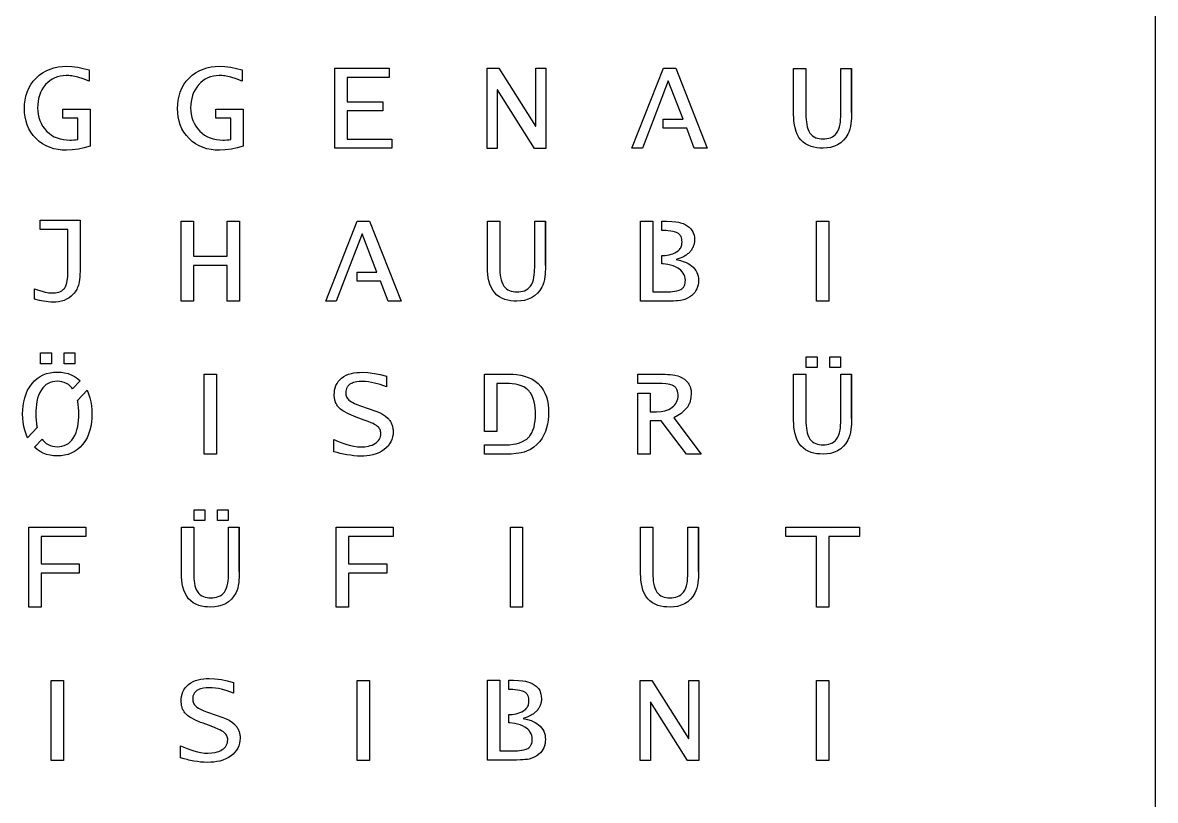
# Model space of a CAD drawing. Extents: x -337 to 6273, y 368 to 2065.
# Drawn here: x 866.6 to 1098.7, y 1581.8 to 1741.2 of the extents above; entities that cross this region are included whole.
import ezdxf

# ---------------------------------------------------------------- set-up
doc = ezdxf.new("R2010")
doc.units = 0
doc.header["$LTSCALE"] = 100
doc.layers.add('EBENE_1', color=1, linetype='CONTINUOUS')

msp = doc.modelspace()

# ---------------------------------------------------------------- linework, layer by layer
at = {"layer": 'EBENE_1', "color": 7}
for points in [[(1098.685608, 1419.973046), (1098.685608, 1869.973046)], [(1036.434889, 1722.75879), (1036.434889, 1731.842386), (1036.434889, 1722.75879), (1036.433221, 1722.467935), (1036.428393, 1722.192539), (1036.419542, 1721.901206), (1036.407371, 1721.62708), (1036.365488, 1721.022743), (1036.309388, 1720.501164), (1036.213461, 1719.890468), (1036.102622, 1719.390911), (1035.911016, 1718.784364), (1035.706284, 1718.336031), (1035.277537, 1717.653468), (1034.806834, 1717.088227), (1034.228702, 1716.572341), (1033.584519, 1716.157961), (1032.907857, 1715.856433), (1032.138441, 1715.637149), (1031.421388, 1715.525763), (1030.606051, 1715.485524), (1029.944448, 1715.506158), (1029.354417, 1715.56367), (1028.703679, 1715.679039), (1028.13271, 1715.835527), (1027.525892, 1716.074645), (1026.998795, 1716.362002), (1026.491003, 1716.736236), (1026.049075, 1717.17282), (1025.653994, 1717.69756), (1025.306032, 1718.327264), (1025.063957, 1718.925979), (1024.859346, 1719.628374), (1024.731258, 1720.261878), (1024.636378, 1720.985967), (1024.589491, 1721.635922), (1024.572691, 1722.362531), (1024.572691, 1731.842386), (1027.090852, 1731.842386), (1027.090852, 1722.324184), (1027.099481, 1721.80556), (1027.123503, 1721.343276), (1027.172919, 1720.821862), (1027.239259, 1720.370366), (1027.35028, 1719.851184), (1027.479622, 1719.421015), (1027.687257, 1718.928957), (1027.915326, 1718.546943), (1028.158934, 1718.250085), (1028.435885, 1717.999642), (1028.742167, 1717.795892), (1029.093748, 1717.628109), (1029.434284, 1717.515813), (1029.824591, 1717.433185), (1030.179439, 1717.392134), (1030.580486, 1717.37734), (1030.998198, 1717.391741), (1031.36755, 1717.431674), (1031.776117, 1717.512594), (1032.131193, 1717.622266), (1032.503802, 1717.789333), (1032.825221, 1717.991059), (1033.122257, 1718.246119), (1033.379862, 1718.546943), (1033.617568, 1718.931944), (1033.834122, 1719.431952), (1033.96812, 1719.868507), (1034.083271, 1720.397935), (1034.151693, 1720.857093), (1034.202703, 1721.388848), (1034.227408, 1721.859336), (1034.236292, 1722.388096), (1034.236292, 1731.842386), (1036.434889, 1731.842386)], [(973.707617, 1691.395154), (973.707617, 1700.47875), (973.707617, 1691.395154), (973.705948, 1691.104298), (973.701121, 1690.828903), (973.692269, 1690.537569), (973.680098, 1690.263444), (973.638215, 1689.659107), (973.582115, 1689.137528), (973.486188, 1688.526831), (973.375349, 1688.027275), (973.183744, 1687.420727), (972.979012, 1686.972394), (972.550265, 1686.289831), (972.079562, 1685.724591), (971.501429, 1685.208704), (970.857246, 1684.794325), (970.180584, 1684.492797), (969.411168, 1684.273513), (968.694115, 1684.162127), (967.878778, 1684.121888), (967.217176, 1684.142521), (966.627144, 1684.200033), (965.976406, 1684.315403), (965.405437, 1684.471891), (964.798619, 1684.711009), (964.271522, 1684.998365), (963.76373, 1685.3726), (963.321802, 1685.809183), (962.926721, 1686.333924), (962.578759, 1686.963628), (962.336684, 1687.562343), (962.132073, 1688.264738), (962.003985, 1688.898242), (961.909105, 1689.622331), (961.862218, 1690.272286), (961.845419, 1690.998895), (961.845419, 1700.47875), (964.363579, 1700.47875), (964.363579, 1690.960547), (964.372208, 1690.441923), (964.39623, 1689.979639), (964.445646, 1689.458226), (964.511986, 1689.00673), (964.623008, 1688.487547), (964.752349, 1688.057378), (964.959984, 1687.56532), (965.188053, 1687.183306), (965.431661, 1686.886449), (965.708612, 1686.636006), (966.014894, 1686.432255), (966.366475, 1686.264473), (966.707012, 1686.152177), (967.097318, 1686.069548), (967.452166, 1686.028498), (967.853213, 1686.013704), (968.270926, 1686.028105), (968.640278, 1686.068037), (969.048844, 1686.148957), (969.40392, 1686.25863), (969.776529, 1686.425697), (970.097948, 1686.627422), (970.394984, 1686.882483), (970.652589, 1687.183306), (970.890296, 1687.568308), (971.10685, 1688.068315), (971.240847, 1688.504871), (971.355998, 1689.034299), (971.42442, 1689.493457), (971.47543, 1690.025212), (971.500135, 1690.495699), (971.509019, 1691.02446), (971.509019, 1700.47875), (973.707617, 1700.47875)], [(1036.434889, 1660.033526), (1036.434889, 1669.117122), (1036.434889, 1660.033526), (1036.433221, 1659.742671), (1036.428393, 1659.467275), (1036.419542, 1659.175942), (1036.407371, 1658.901816), (1036.365488, 1658.297479), (1036.309388, 1657.7759), (1036.213461, 1657.165204), (1036.102622, 1656.665647), (1035.911016, 1656.059099), (1035.706284, 1655.610767), (1035.277537, 1654.928203), (1034.806834, 1654.362963), (1034.228702, 1653.847076), (1033.584519, 1653.432697), (1032.907857, 1653.131169), (1032.138441, 1652.911885), (1031.421388, 1652.800499), (1030.606051, 1652.76026), (1029.944448, 1652.780893), (1029.354417, 1652.838406), (1028.703679, 1652.953775), (1028.13271, 1653.110263), (1027.525892, 1653.349381), (1026.998795, 1653.636738), (1026.491003, 1654.010972), (1026.049075, 1654.447555), (1025.653994, 1654.972296), (1025.306032, 1655.602), (1025.063957, 1656.200715), (1024.859346, 1656.90311), (1024.731258, 1657.536614), (1024.636378, 1658.260703), (1024.589491, 1658.910658), (1024.572691, 1659.637267), (1024.572691, 1669.117122), (1027.090852, 1669.117122), (1027.090852, 1659.598919), (1027.099481, 1659.080295), (1027.123503, 1658.618012), (1027.172919, 1658.096598), (1027.239259, 1657.645102), (1027.35028, 1657.12592), (1027.479622, 1656.695751), (1027.687257, 1656.203692), (1027.915326, 1655.821679), (1028.158934, 1655.524821), (1028.435885, 1655.274378), (1028.742167, 1655.070628), (1029.093748, 1654.902845), (1029.434284, 1654.790549), (1029.824591, 1654.70792), (1030.179439, 1654.66687), (1030.580486, 1654.652076), (1030.998198, 1654.666477), (1031.36755, 1654.706409), (1031.776117, 1654.78733), (1032.131193, 1654.897002), (1032.503802, 1655.064069), (1032.825221, 1655.265794), (1033.122257, 1655.520855), (1033.379862, 1655.821679), (1033.617568, 1656.20668), (1033.834122, 1656.706688), (1033.96812, 1657.143243), (1034.083271, 1657.672671), (1034.151693, 1658.131829), (1034.202703, 1658.663584), (1034.227408, 1659.134071), (1034.236292, 1659.662832), (1034.236292, 1669.117122), (1036.434889, 1669.117122)], [(910.980344, 1628.669889), (910.980344, 1637.753486), (910.980344, 1628.669889), (910.978676, 1628.379034), (910.973848, 1628.103638), (910.964997, 1627.812305), (910.952826, 1627.53818), (910.910943, 1626.933843), (910.854843, 1626.412263), (910.758916, 1625.801567), (910.648077, 1625.30201), (910.456471, 1624.695463), (910.251739, 1624.24713), (909.822992, 1623.564567), (909.352289, 1622.999327), (908.774156, 1622.48344), (908.129973, 1622.06906), (907.453311, 1621.767533), (906.683895, 1621.548248), (905.966843, 1621.436863), (905.151505, 1621.396624), (904.489903, 1621.417257), (903.899871, 1621.474769), (903.249133, 1621.590139), (902.678164, 1621.746627), (902.071346, 1621.985744), (901.544249, 1622.273101), (901.036457, 1622.647335), (900.594529, 1623.083919), (900.199448, 1623.60866), (899.851487, 1624.238364), (899.609412, 1624.837079), (899.4048, 1625.539474), (899.276712, 1626.172978), (899.181832, 1626.897067), (899.134945, 1627.547022), (899.118146, 1628.273631), (899.118146, 1637.753486), (901.636306, 1637.753486), (901.636306, 1628.235283), (901.644936, 1627.716659), (901.668957, 1627.254375), (901.718373, 1626.732962), (901.784713, 1626.281466), (901.895735, 1625.762283), (902.025077, 1625.332114), (902.232712, 1624.840056), (902.46078, 1624.458042), (902.704389, 1624.161185), (902.981339, 1623.910742), (903.287621, 1623.706991), (903.639203, 1623.539208), (903.979739, 1623.426913), (904.370045, 1623.344284), (904.724893, 1623.303234), (905.12594, 1623.28844), (905.543653, 1623.302841), (905.913005, 1623.342773), (906.321571, 1623.423693), (906.676647, 1623.533365), (907.049256, 1623.700433), (907.370675, 1623.902158), (907.667712, 1624.157218), (907.925317, 1624.458042), (908.163023, 1624.843044), (908.379577, 1625.343051), (908.513575, 1625.779607), (908.628725, 1626.309035), (908.697148, 1626.768192), (908.748157, 1627.299947), (908.772862, 1627.770435), (908.781747, 1628.299196), (908.781747, 1637.753486), (910.980344, 1637.753486)], [(1005.071253, 1628.667881), (1005.071253, 1637.751477), (1005.071253, 1628.667881), (1005.069585, 1628.377026), (1005.064757, 1628.10163), (1005.055906, 1627.810297), (1005.043735, 1627.536171), (1005.001852, 1626.931834), (1004.945752, 1626.410255), (1004.849825, 1625.799559), (1004.738986, 1625.300002), (1004.54738, 1624.693455), (1004.342648, 1624.245122), (1003.913901, 1623.562558), (1003.443198, 1622.997318), (1002.865065, 1622.481432), (1002.220882, 1622.067052), (1001.544221, 1621.765524), (1000.774804, 1621.54624), (1000.057752, 1621.434854), (999.242414, 1621.394615), (998.580812, 1621.415249), (997.99078, 1621.472761), (997.340042, 1621.58813), (996.769073, 1621.744618), (996.162256, 1621.983736), (995.635158, 1622.271093), (995.127366, 1622.645327), (994.685438, 1623.081911), (994.290357, 1623.606651), (993.942396, 1624.236355), (993.700321, 1624.83507), (993.49571, 1625.537465), (993.367621, 1626.170969), (993.272741, 1626.895058), (993.225854, 1627.545013), (993.209055, 1628.271622), (993.209055, 1637.751477), (995.727215, 1637.751477), (995.727215, 1628.233275), (995.735845, 1627.71465), (995.759867, 1627.252367), (995.809282, 1626.730953), (995.875622, 1626.279457), (995.986644, 1625.760275), (996.115986, 1625.330106), (996.323621, 1624.838048), (996.551689, 1624.456034), (996.795298, 1624.159176), (997.072248, 1623.908733), (997.378531, 1623.704983), (997.730112, 1623.5372), (998.070648, 1623.424904), (998.460955, 1623.342276), (998.815802, 1623.301225), (999.216849, 1623.286431), (999.634562, 1623.300832), (1000.003914, 1623.340765), (1000.412481, 1623.421685), (1000.767556, 1623.531357), (1001.140165, 1623.698424), (1001.461584, 1623.90015), (1001.758621, 1624.15521), (1002.016226, 1624.456034), (1002.253932, 1624.841035), (1002.470486, 1625.341043), (1002.604484, 1625.777598), (1002.719634, 1626.307026), (1002.788057, 1626.766184), (1002.839066, 1627.297939), (1002.863771, 1627.768426), (1002.872656, 1628.297187), (1002.872656, 1637.751477), (1005.071253, 1637.751477)]]:
    msp.add_lwpolyline(points, dxfattribs=at)
for points in [[(880.204704, 1731.518827), (880.204704, 1729.205187), (878.996859, 1729.700843), (877.898864, 1730.041696, 0.030009), (876.630446, 1730.290885, 0.033509), (875.475164, 1730.368398), (874.862886, 1730.340092), (874.297844, 1730.25931), (873.71478, 1730.112363), (873.170297, 1729.907859), (872.649128, 1729.640207), (872.152787, 1729.308334), (871.713961, 1728.939788), (871.288882, 1728.502147), (870.886515, 1727.995205), (870.542505, 1727.4568), (870.25747, 1726.890624), (870.023829, 1726.281867), (869.856082, 1725.680926), (869.734385, 1725.029996), (869.669198, 1724.414299), (869.646326, 1723.747042), (869.672985, 1723.066467), (869.748943, 1722.439222), (869.88964, 1721.781449), (870.084214, 1721.17243), (870.349069, 1720.568886), (870.674335, 1720.002912), (871.053302, 1719.481807), (871.499794, 1718.985545), (871.992563, 1718.538758), (872.508717, 1718.159817), (873.071178, 1717.833001), (873.669617, 1717.56715), (874.275436, 1717.371002), (874.92873, 1717.229281), (875.552778, 1717.152587), (876.229334, 1717.125686), (876.589942, 1717.135877), (877.06139, 1717.172753), (877.439957, 1717.215919), (877.891064, 1717.279076), (877.891064, 1721.612357), (874.810472, 1721.612357), (874.810472, 1723.504173), (880.409225, 1723.504173), (880.409225, 1715.885779), (879.165741, 1715.533895), (878.00416, 1715.288837), (876.730724, 1715.12104), (875.539077, 1715.067696), (874.654538, 1715.101078), (873.842054, 1715.195969), (872.984725, 1715.373343), (872.195424, 1715.618078), (871.406033, 1715.955732), (870.671444, 1716.369321), (869.98976, 1716.857826), (869.345936, 1717.432467), (868.76786, 1718.069692), (868.276922, 1718.743404), (867.859322, 1719.472586), (867.51872, 1720.255324), (867.271135, 1721.040198), (867.091785, 1721.892418), (866.995771, 1722.700722), (866.961992, 1723.580869), (866.995318, 1724.476887), (867.089974, 1725.29895), (867.267491, 1726.168342), (867.512215, 1726.967118), (867.851569, 1727.768783), (868.266817, 1728.512656), (868.759903, 1729.205147), (869.339545, 1729.857096), (869.982326, 1730.441115), (870.663502, 1730.937236), (871.399709, 1731.357886), (872.191732, 1731.701187), (872.984184, 1731.94985), (873.846102, 1732.130092), (874.662222, 1732.226331), (875.551859, 1732.260214), (876.682022, 1732.21178), (877.903731, 1732.058259), (879.010753, 1731.836947), (880.204704, 1731.518827), (880.204704, 1731.518827)], [(911.568341, 1731.518827), (911.568341, 1729.205187), (910.360496, 1729.700843), (909.2625, 1730.041696, 0.030009), (907.994082, 1730.290885, 0.033509), (906.838801, 1730.368398), (906.226523, 1730.340092), (905.66148, 1730.25931), (905.078416, 1730.112363), (904.533934, 1729.907859), (904.012765, 1729.640207), (903.516424, 1729.308334), (903.077598, 1728.939788), (902.652518, 1728.502147), (902.250151, 1727.995205), (901.906141, 1727.4568), (901.621107, 1726.890624), (901.387465, 1726.281867), (901.219718, 1725.680926), (901.098021, 1725.029996), (901.032835, 1724.414299), (901.009962, 1723.747042), (901.036621, 1723.066467), (901.112579, 1722.439222), (901.253276, 1721.781449), (901.44785, 1721.17243), (901.712705, 1720.568886), (902.037971, 1720.002912), (902.416938, 1719.481807), (902.86343, 1718.985545), (903.356199, 1718.538758), (903.872354, 1718.159817), (904.434814, 1717.833001), (905.033253, 1717.56715), (905.639073, 1717.371002), (906.292366, 1717.229281), (906.916414, 1717.152587), (907.592971, 1717.125686), (907.953579, 1717.135877), (908.425026, 1717.172753), (908.803594, 1717.215919), (909.254701, 1717.279076), (909.254701, 1721.612357), (906.174108, 1721.612357), (906.174108, 1723.504173), (911.772861, 1723.504173), (911.772861, 1715.885779), (910.529378, 1715.533895), (909.367796, 1715.288837), (908.09436, 1715.12104), (906.902713, 1715.067696), (906.018174, 1715.101078), (905.20569, 1715.195969), (904.348361, 1715.373343), (903.559061, 1715.618078), (902.769669, 1715.955732), (902.03508, 1716.369321), (901.353396, 1716.857826), (900.709572, 1717.432467), (900.131496, 1718.069692), (899.640559, 1718.743404), (899.222959, 1719.472586), (898.882357, 1720.255324), (898.634772, 1721.040198), (898.455422, 1721.892418), (898.359407, 1722.700722), (898.325628, 1723.580869), (898.358955, 1724.476887), (898.45361, 1725.29895), (898.631127, 1726.168342), (898.875852, 1726.967118), (899.215205, 1727.768783), (899.630454, 1728.512656), (900.12354, 1729.205147), (900.703181, 1729.857096), (901.345962, 1730.441115), (902.027138, 1730.937236), (902.763346, 1731.357886), (903.555369, 1731.701187), (904.34782, 1731.94985), (905.209738, 1732.130092), (906.025858, 1732.226331), (906.915496, 1732.260214), (908.045659, 1732.21178), (909.267367, 1732.058259), (910.374389, 1731.836947), (911.568341, 1731.518827), (911.568341, 1731.518827)], [(868.994416, 1684.515751), (868.994416, 1686.650436), (869.838064, 1686.36922), (870.593297, 1686.138307), (871.205846, 1685.9817), (871.581352, 1685.903401), (871.904927, 1685.849701), (872.294564, 1685.806485), (872.611875, 1685.794006), (872.982254, 1685.804514), (873.308135, 1685.833547), (873.675141, 1685.893804), (873.989346, 1685.974821), (874.334832, 1686.105978), (874.622479, 1686.261697, 0.042268), (874.905003, 1686.477106, 0.044085), (875.136427, 1686.727131, 0.045023), (875.340666, 1687.046698), (875.529408, 1687.484381), (875.639764, 1687.855193), (875.735359, 1688.31536), (875.790532, 1688.707562), (875.831826, 1689.166866), (875.851527, 1689.569606), (875.85864, 1690.025027), (875.85864, 1698.806632), (870.183192, 1698.806632), (870.183192, 1700.698448), (878.376801, 1700.698448), (878.376801, 1691.367193), (878.362379, 1690.324123), (878.325273, 1689.504183), (878.286563, 1688.997527), (878.241732, 1688.575459), (878.164535, 1688.053871), (878.082803, 1687.660256, -0.126821), (876.957939, 1685.525572), (876.543889, 1685.118963), (876.088236, 1684.772922), (875.601088, 1684.491405), (875.058602, 1684.259783), (874.530618, 1684.100189), (873.940941, 1683.983484), (873.395664, 1683.923539), (872.790831, 1683.902189), (872.349753, 1683.914897), (871.829979, 1683.9576), (871.382619, 1684.013581), (870.87523, 1684.094714), (870.021936, 1684.265338), (868.994416, 1684.515751)], [(1001.671167, 1695.813328), (1001.703053, 1696.243733), (1001.690762, 1696.54369), (1001.657105, 1696.803446), (1001.587026, 1697.093293), (1001.49222, 1697.33903, 0.041883), (1001.34917, 1697.588015, 0.043934), (1001.174252, 1697.798655, 0.042899), (1000.967871, 1697.973985), (1000.718798, 1698.122766, 0.040387), (1000.36259, 1698.264094), (999.798454, 1698.404417), (999.378696, 1698.473246), (998.841457, 1698.533867), (998.399509, 1698.567277), (997.877279, 1698.5924), (997.573296, 1698.603073), (997.573296, 1700.497822), (998.507418, 1700.500319), (999.580338, 1700.463717), (1000.457639, 1700.367105), (1000.967645, 1700.274465), (1001.414625, 1700.164922), (1001.908894, 1700.004607), (1002.329786, 1699.825857), (1002.780494, 1699.574689), (1003.151813, 1699.300798), (1003.505348, 1698.949919, -0.04114), (1003.786455, 1698.562703, -0.040138), (1003.998751, 1698.140043), (1004.15225, 1697.660627), (1004.23104, 1697.208047), (1004.259562, 1696.691122, -0.045085), (1004.194963, 1695.976162, -0.048713), (1004.012845, 1695.336973, -0.049106), (1003.708968, 1694.74324, -0.045776), (1003.268915, 1694.179352, -0.044137), (1002.701898, 1693.673529, -0.040199), (1001.995215, 1693.230621), (1001.318307, 1692.930686), (1000.501495, 1692.677404), (1001.412442, 1692.453388), (1002.158402, 1692.199949), (1002.57394, 1692.021673), (1002.940228, 1691.835619), (1003.325595, 1691.602076), (1003.657872, 1691.359477), (1003.990293, 1691.063022), (1004.269481, 1690.75318), (1004.520283, 1690.398701), (1004.722569, 1690.021524), (1004.874938, 1689.628485), (1004.984749, 1689.201837), (1005.043963, 1688.792599), (1005.064862, 1688.344122), (1005.045877, 1687.894219), (1004.992357, 1687.486527), (1004.890821, 1687.054457), (1004.750846, 1686.661915), (1004.558077, 1686.275076), (1004.320798, 1685.918525), (1004.047261, 1685.600299), (1003.722695, 1685.301878, -0.124507), (1001.741401, 1684.336796), (1001.370494, 1684.270069), (1000.85403, 1684.205881), (1000.451138, 1684.170713), (999.959103, 1684.140153), (999.17453, 1684.111538), (998.16229, 1684.100319), (993.215446, 1684.100319), (993.215446, 1700.500319), (995.733607, 1700.500319), (995.733607, 1693.406009), (995.733607, 1685.992135), (998.008899, 1685.992135), (998.473762, 1685.996856), (998.884788, 1686.009927), (999.355883, 1686.03748), (999.756876, 1686.074205), (1000.237773, 1686.139498), (1000.61929, 1686.214097), (1001.110186, 1686.356304), (1001.441011, 1686.503437), (1001.679396, 1686.658699, 0.041793), (1001.877904, 1686.83986, 0.042011), (1002.043817, 1687.052077), (1002.179836, 1687.301132), (1002.269962, 1687.545037), (1002.336524, 1687.830578), (1002.368786, 1688.08747), (1002.380528, 1688.38247), (1002.354425, 1688.783259), (1002.280294, 1689.148722), (1002.149564, 1689.511861), (1001.964811, 1689.853418), (1001.743418, 1690.151467), (1001.462889, 1690.440916), (1001.180413, 1690.672698), (1000.840232, 1690.900631), (1000.384428, 1691.144904), (999.860255, 1691.361091), (999.369179, 1691.514996), (998.813407, 1691.644412), (997.80379, 1691.773046), (997.573432, 1691.773742), (997.573432, 1693.473742), (997.80379, 1693.473046), (998.246764, 1693.493668), (998.675196, 1693.554212), (999.053265, 1693.625796), (999.476226, 1693.730976), (999.838138, 1693.847753), (1000.242533, 1694.017516), (1000.573974, 1694.199823), (1000.921529, 1694.45545, 0.041938), (1001.191378, 1694.729244, 0.047591), (1001.420997, 1695.065452, 0.047506), (1001.583256, 1695.439642, 0.041602), (1001.671167, 1695.813328)], [(941.13603, 1668.753206), (941.13603, 1666.567392), (939.8464, 1667.018938), (938.712961, 1667.328255), (938.066009, 1667.462541), (937.465691, 1667.556185), (936.80825, 1667.620773), (936.201969, 1667.641125), (935.560952, 1667.618691), (935.037499, 1667.559517), (934.398647, 1667.415255, 0.042851), (933.922173, 1667.227889), (933.655635, 1667.074776), (933.435795, 1666.907466), (933.228823, 1666.695426, 0.040795), (933.063804, 1666.460725), (932.940522, 1666.207309), (932.851226, 1665.919541), (932.805556, 1665.648982), (932.789031, 1665.340268, 0.045664), (932.829936, 1664.893309, 0.052241), (932.941035, 1664.516779, 0.057912), (933.14037, 1664.157892, 0.055266), (933.428158, 1663.838319), (933.649151, 1663.663459), (933.969784, 1663.458557), (934.231766, 1663.315568), (934.559309, 1663.156551), (935.090404, 1662.929786), (935.792928, 1662.668717), (937.403528, 1662.106285), (938.937433, 1661.582201), (939.683294, 1661.283535), (940.296082, 1660.968994), (940.958161, 1660.522925), (941.469217, 1660.056114, -0.048368), (941.931813, 1659.453932, -0.050395), (942.253918, 1658.799996, -0.046953), (942.437596, 1658.118154, -0.042351), (942.503762, 1657.338397), (942.475772, 1656.788997), (942.396404, 1656.287505), (942.251011, 1655.770505), (942.048435, 1655.291695), (941.786256, 1654.842606), (941.45931, 1654.416614), (941.105304, 1654.0529), (940.68225, 1653.701764), (940.158355, 1653.353447), (939.574666, 1653.050299), (938.99959, 1652.820712), (938.359394, 1652.629509), (937.757459, 1652.5008), (937.092128, 1652.406518), (936.477936, 1652.357681), (935.80571, 1652.340424), (935.168456, 1652.359248), (934.416956, 1652.422544), (933.770794, 1652.505413), (933.037547, 1652.62554), (932.704998, 1652.687915), (932.354253, 1652.758486), (932.022308, 1652.829475), (931.673929, 1652.90807), (931.026616, 1653.064309), (930.322, 1653.247984), (930.322, 1655.74058), (930.661506, 1655.590276), (930.987493, 1655.451032), (931.331409, 1655.309817), (931.660493, 1655.180472), (932.38048, 1654.918864), (933.03138, 1654.71046), (933.780086, 1654.50877), (934.441942, 1654.369991), (935.216932, 1654.263987), (935.882406, 1654.23224), (936.72913, 1654.274026), (937.428032, 1654.385165), (937.820988, 1654.487785), (938.17174, 1654.610427), (938.537103, 1654.77721), (938.860738, 1654.967236), (939.111904, 1655.151171), (939.320999, 1655.339562), (939.522547, 1655.568767), (939.682646, 1655.807168), (939.811706, 1656.071683), (939.903625, 1656.354989), (939.954787, 1656.635067), (939.972819, 1656.942138, 0.046553), (939.930729, 1657.393223, 0.053921), (939.817372, 1657.76787, 0.060677), (939.611798, 1658.124626, 0.057849), (939.314518, 1658.437696), (939.07382, 1658.615176), (938.681815, 1658.847737), (938.384912, 1659.000359), (938.002633, 1659.178982), (937.40424, 1659.432484), (936.598228, 1659.741515), (934.910933, 1660.355077), (934.416112, 1660.544826), (933.976868, 1660.725431), (933.487363, 1660.94333), (933.066965, 1661.148136), (932.58712, 1661.408372), (932.197685, 1661.648285), (931.74379, 1661.977602), (931.414908, 1662.272458, -0.055874), (930.972376, 1662.830447, -0.055167), (930.659533, 1663.480313, -0.045584), (930.497324, 1664.122731), (930.437043, 1664.892879), (930.457929, 1665.400228), (930.516665, 1665.858339), (930.629117, 1666.346716), (930.783794, 1666.787771), (930.999487, 1667.225746), (931.264426, 1667.626245), (931.573017, 1667.984995), (931.938992, 1668.3186), (932.382278, 1668.633939), (932.887639, 1668.909028), (933.381841, 1669.112339), (933.942083, 1669.282403), (934.462129, 1669.394122), (935.044384, 1669.476286), (935.576316, 1669.518086), (936.163622, 1669.532941), (937.336492, 1669.481422), (938.673583, 1669.312011), (939.837069, 1669.083772), (941.13603, 1668.753206)], [(970.901777, 1668.16284), (971.614728, 1667.728897), (972.230114, 1667.229784), (972.777271, 1666.641392), (973.248077, 1665.96566), (973.605927, 1665.273883), (973.904147, 1664.479217), (974.099092, 1663.734632), (974.24277, 1662.888661), (974.31462, 1662.120978), (974.340352, 1661.262637), (974.317004, 1660.445904), (974.250744, 1659.696652), (974.12444, 1658.892228), (973.951416, 1658.158721), (973.70046, 1657.392129), (973.397331, 1656.694056), (973.010838, 1656.002779), (972.563579, 1655.369886), (971.972299, 1654.708708), (971.335017, 1654.163537), (970.614961, 1653.70431), (969.821724, 1653.343853), (969.335406, 1653.183169), (968.765931, 1653.038411), (968.257174, 1652.940086), (967.679817, 1652.856899), (966.685877, 1652.769582), (965.482051, 1652.736682), (961.212683, 1652.736682), (961.212683, 1654.628499), (963.730843, 1654.628499), (964.996315, 1654.628499), (965.718468, 1654.643752), (966.358466, 1654.686067), (967.08147, 1654.773677), (967.703594, 1654.891245), (968.41094, 1655.087032), (968.995337, 1655.316272), (969.628858, 1655.666766, 0.043055), (970.128505, 1656.060143, 0.04289), (970.542489, 1656.520828), (970.905315, 1657.089815), (971.15511, 1657.638847), (971.366919, 1658.297924), (971.496324, 1658.887303), (971.592589, 1659.571735), (971.639205, 1660.179593), (971.656019, 1660.866379), (971.641163, 1661.556264), (971.599921, 1662.168297), (971.514781, 1662.858434), (971.400434, 1663.453495), (971.211147, 1664.127437), (970.989143, 1664.686666), (970.653328, 1665.289125, 0.042203), (970.275504, 1665.768483, 0.042352), (969.833582, 1666.167394), (969.290915, 1666.516408), (968.764649, 1666.758587), (968.134806, 1666.963669), (967.569791, 1667.089528), (966.914529, 1667.183098), (966.331798, 1667.228497), (965.67379, 1667.244866), (963.730843, 1667.244866), (963.730037, 1657.357832), (961.214698, 1657.357832), (961.212683, 1669.136682), (966.159526, 1669.136682), (967.016943, 1669.113843), (967.786796, 1669.049929), (968.636058, 1668.922367), (969.385651, 1668.749435), (970.196815, 1668.482038), (970.901777, 1668.16284)], [(997.426954, 1659.562559), (995.151662, 1659.562559), (995.151662, 1652.736682), (992.628188, 1652.736682), (992.628188, 1665.258068), (995.151662, 1665.258068), (995.151662, 1661.454375), (996.481046, 1661.454375), (997.407126, 1661.506013), (998.168351, 1661.643129), (998.592528, 1661.768959), (998.971622, 1661.919822), (999.35788, 1662.120681), (999.702246, 1662.351151), (999.980723, 1662.585088), (1000.213937, 1662.82889), (1000.426868, 1663.112493), (1000.598008, 1663.413411), (1000.728477, 1663.731073), (1000.822332, 1664.075787), (1000.87309, 1664.407824), (1000.891023, 1664.772443), (1000.880346, 1665.072327), (1000.851004, 1665.333741), (1000.789935, 1665.626844), (1000.707609, 1665.876153), (1000.579068, 1666.138698, 0.041184), (1000.423963, 1666.358986, 0.043664), (1000.228732, 1666.55513, 0.042429), (999.996245, 1666.719584, 0.042304), (999.680118, 1666.870846), (999.211409, 1667.016551), (998.844859, 1667.093327), (998.38208, 1667.160521), (997.65991, 1667.220797), (996.698349, 1667.244866), (995.151662, 1667.244866), (992.633501, 1667.244866), (992.633501, 1669.136682), (997.222433, 1669.136682), (997.756649, 1669.132317), (998.23004, 1669.120214), (998.771746, 1669.094793), (999.234265, 1669.060888), (999.789229, 1669.000773), (1000.231256, 1668.932102), (1000.809337, 1668.799605), (1001.197804, 1668.663728), (1001.738436, 1668.403313), (1002.181861, 1668.119369), (1002.622273, 1667.738125, -0.042775), (1002.968758, 1667.320113, -0.043941), (1003.241264, 1666.84283, -0.041965), (1003.436981, 1666.301759), (1003.538483, 1665.783331), (1003.575356, 1665.186877), (1003.525593, 1664.381314), (1003.389757, 1663.690388, -0.043727), (1003.121724, 1662.961212, -0.04638), (1002.749884, 1662.329979), (1002.492195, 1662.007312), (1002.169396, 1661.671799), (1001.860087, 1661.396517), (1001.49352, 1661.110396), (1000.833333, 1660.670254), (999.990053, 1660.201686), (1005.65212, 1652.736682), (1002.603883, 1652.736682), (997.426954, 1659.562559)], [(909.772394, 1605.962297), (909.772394, 1603.776483), (908.482764, 1604.228029), (907.349325, 1604.537346), (906.702373, 1604.671631), (906.102055, 1604.765276), (905.444613, 1604.829864), (904.838333, 1604.850216), (904.197316, 1604.827782), (903.673862, 1604.768608), (903.03501, 1604.624346, 0.042851), (902.558536, 1604.436979), (902.291999, 1604.283867), (902.072159, 1604.116557), (901.865187, 1603.904517, 0.040795), (901.700168, 1603.669816), (901.576886, 1603.4164), (901.48759, 1603.128632), (901.44192, 1602.858072), (901.425394, 1602.549359, 0.045664), (901.4663, 1602.1024, 0.052241), (901.577399, 1601.72587, 0.057912), (901.776733, 1601.366983, 0.055266), (902.064522, 1601.04741), (902.285515, 1600.87255), (902.606147, 1600.667647), (902.86813, 1600.524659), (903.195673, 1600.365642), (903.726767, 1600.138877), (904.429292, 1599.877808), (906.039892, 1599.315376), (907.573797, 1598.791292), (908.319658, 1598.492626), (908.932446, 1598.178085), (909.594525, 1597.732016), (910.10558, 1597.265205, -0.048368), (910.568176, 1596.663023, -0.050395), (910.890281, 1596.009087, -0.046953), (911.07396, 1595.327245, -0.042351), (911.140126, 1594.547488), (911.112135, 1593.998088), (911.032768, 1593.496596), (910.887375, 1592.979596), (910.684798, 1592.500785), (910.422619, 1592.051697), (910.095674, 1591.625705), (909.741668, 1591.261991), (909.318613, 1590.910855), (908.794718, 1590.562538), (908.211029, 1590.25939), (907.635953, 1590.029803), (906.995757, 1589.8386), (906.393823, 1589.709891), (905.728491, 1589.615609), (905.114299, 1589.566772), (904.442074, 1589.549515), (903.80482, 1589.568339), (903.053319, 1589.631635), (902.407158, 1589.714504), (901.67391, 1589.834631), (901.341362, 1589.897006), (900.990617, 1589.967577), (900.658671, 1590.038566), (900.310293, 1590.11716), (899.66298, 1590.273399), (898.958364, 1590.457075), (898.958364, 1592.94967), (899.29787, 1592.799367), (899.623857, 1592.660123), (899.967773, 1592.518908), (900.296857, 1592.389563), (901.016843, 1592.127955), (901.667744, 1591.919551), (902.41645, 1591.717861), (903.078305, 1591.579081), (903.853295, 1591.473078), (904.518769, 1591.441331), (905.365493, 1591.483116), (906.064396, 1591.594256), (906.457352, 1591.696876), (906.808103, 1591.819518), (907.173467, 1591.986301), (907.497101, 1592.176327), (907.748267, 1592.360262), (907.957362, 1592.548653), (908.158911, 1592.777858), (908.31901, 1593.016259), (908.448069, 1593.280774), (908.539988, 1593.56408), (908.591151, 1593.844158), (908.609182, 1594.151229, 0.046553), (908.567093, 1594.602314, 0.053921), (908.453735, 1594.976961, 0.060677), (908.248162, 1595.333717, 0.057849), (907.950882, 1595.646787), (907.710183, 1595.824266), (907.318179, 1596.056828), (907.021276, 1596.20945), (906.638996, 1596.388073), (906.040603, 1596.641575), (905.234592, 1596.950606), (903.547296, 1597.564168), (903.052476, 1597.753917), (902.613232, 1597.934522), (902.123726, 1598.152421), (901.703329, 1598.357227), (901.223484, 1598.617463), (900.834048, 1598.857376), (900.380154, 1599.186693), (900.051271, 1599.481549, -0.055874), (899.60874, 1600.039538, -0.055167), (899.295897, 1600.689404, -0.045584), (899.133687, 1601.331822), (899.073407, 1602.10197), (899.094292, 1602.609319), (899.153029, 1603.06743), (899.265481, 1603.555807), (899.420158, 1603.996862), (899.63585, 1604.434837), (899.900789, 1604.835336), (900.209381, 1605.194086), (900.575356, 1605.527691), (901.018641, 1605.84303), (901.524003, 1606.118119), (902.018205, 1606.321429), (902.578446, 1606.491494), (903.098493, 1606.603213), (903.680748, 1606.685376), (904.21268, 1606.727177), (904.799985, 1606.742032), (905.972856, 1606.690513), (907.309947, 1606.521102), (908.473433, 1606.292863), (909.772394, 1605.962297)], [(970.307531, 1601.722418), (970.339417, 1602.152824), (970.327126, 1602.452781), (970.293469, 1602.712537), (970.22339, 1603.002384), (970.128584, 1603.248121, 0.041883), (969.985533, 1603.497106, 0.043934), (969.810616, 1603.707746, 0.042899), (969.604234, 1603.883076), (969.355161, 1604.031857, 0.040387), (968.998953, 1604.173185), (968.434817, 1604.313507), (968.015059, 1604.382337), (967.477821, 1604.442958), (967.035872, 1604.476368), (966.513642, 1604.501491), (966.20966, 1604.512164), (966.20966, 1606.406913), (967.143782, 1606.40941), (968.216702, 1606.372808), (969.094003, 1606.276196), (969.604008, 1606.183555), (970.050989, 1606.074012), (970.545258, 1605.913698), (970.966149, 1605.734948), (971.416858, 1605.48378), (971.788177, 1605.209889), (972.141711, 1604.85901, -0.04114), (972.422818, 1604.471794, -0.040138), (972.635115, 1604.049134), (972.788614, 1603.569718), (972.867404, 1603.117138), (972.895925, 1602.600213, -0.045085), (972.831326, 1601.885252, -0.048713), (972.649208, 1601.246064, -0.049106), (972.345332, 1600.652331, -0.045776), (971.905278, 1600.088443, -0.044137), (971.338262, 1599.58262, -0.040199), (970.631578, 1599.139712), (969.954671, 1598.839777), (969.137858, 1598.586495), (970.048806, 1598.362479), (970.794765, 1598.10904), (971.210304, 1597.930764), (971.576592, 1597.74471), (971.961958, 1597.511167), (972.294236, 1597.268568), (972.626656, 1596.972112), (972.905845, 1596.662271), (973.156647, 1596.307792), (973.358933, 1595.930615), (973.511301, 1595.537576), (973.621113, 1595.110928), (973.680326, 1594.70169), (973.701225, 1594.253213), (973.682241, 1593.80331), (973.628721, 1593.395618), (973.527184, 1592.963548), (973.38721, 1592.571005), (973.194441, 1592.184167), (972.957161, 1591.827616), (972.683624, 1591.509389), (972.359058, 1591.210969, -0.124507), (970.377765, 1590.245887), (970.006857, 1590.179159), (969.490394, 1590.114972), (969.087501, 1590.079804), (968.595466, 1590.049243), (967.810893, 1590.020629), (966.798653, 1590.00941), (961.85181, 1590.00941), (961.85181, 1606.40941), (964.36997, 1606.40941), (964.36997, 1599.3151), (964.36997, 1591.901226), (966.645263, 1591.901226), (967.110126, 1591.905947), (967.521152, 1591.919017), (967.992247, 1591.946571), (968.39324, 1591.983296), (968.874137, 1592.048589), (969.255654, 1592.123188), (969.746549, 1592.265395), (970.077375, 1592.412527), (970.31576, 1592.56779, 0.041793), (970.514268, 1592.748951, 0.042011), (970.680181, 1592.961168), (970.8162, 1593.210223), (970.906326, 1593.454128), (970.972888, 1593.739668), (971.00515, 1593.996561), (971.016892, 1594.291561), (970.990789, 1594.69235), (970.916658, 1595.057813), (970.785928, 1595.420952), (970.601175, 1595.762508), (970.379781, 1596.060558), (970.099252, 1596.350007), (969.816777, 1596.581789), (969.476595, 1596.809722), (969.020791, 1597.053995), (968.496619, 1597.270182), (968.005543, 1597.424087), (967.449771, 1597.553503), (966.440154, 1597.682137), (966.209795, 1597.682833), (966.209795, 1599.382833), (966.440154, 1599.382137), (966.883127, 1599.402759), (967.31156, 1599.463303), (967.689629, 1599.534887), (968.11259, 1599.640067), (968.474502, 1599.756844), (968.878897, 1599.926607), (969.210338, 1600.108914), (969.557893, 1600.36454, 0.041938), (969.827741, 1600.638335, 0.047591), (970.057361, 1600.974542, 0.047506), (970.219619, 1601.348733, 0.041602), (970.307531, 1601.722418)]]:
    msp.add_lwpolyline(points, format="xyb", close=True, dxfattribs=at)
for points in [[(930.577651, 1715.463955), (930.577651, 1731.863955), (941.660114, 1731.863955), (941.660114, 1729.972139), (933.095812, 1729.972139), (933.095812, 1724.999731), (940.356295, 1724.999731), (940.356295, 1723.107915), (933.095812, 1723.107915), (933.095812, 1717.355771), (942.248111, 1717.355771), (942.248111, 1715.463955), (930.577651, 1715.463955)], [(961.781506, 1715.43839), (961.781506, 1731.88952), (964.171242, 1731.88952), (971.687975, 1719.973596), (971.71354, 1719.973596), (971.71354, 1731.88952), (973.771529, 1731.88952), (973.771529, 1715.43839), (971.445506, 1715.43839), (963.877843, 1727.464564), (963.839495, 1727.464564), (963.839495, 1715.43839), (961.781506, 1715.43839)], [(1006.8672, 1715.463955), (1004.201441, 1715.463955), (1002.653156, 1719.567151), (997.859519, 1719.567151), (997.859519, 1721.452665), (1001.899585, 1721.452665), (998.890894, 1729.294664), (995.158392, 1719.567151), (993.584143, 1715.463955), (991.413108, 1715.463955), (997.881074, 1731.863955), (1000.399234, 1731.863955), (1006.8672, 1715.463955)], [(899.060624, 1684.100319), (899.060624, 1700.500319), (901.578785, 1700.500319), (901.578785, 1693.329313), (908.519705, 1693.329313), (908.519705, 1700.500319), (911.037865, 1700.500319), (911.037865, 1684.100319), (908.519705, 1684.100319), (908.519705, 1691.437497), (901.578785, 1691.437497), (901.578785, 1684.100319), (899.060624, 1684.100319)], [(944.139927, 1684.100319), (941.474168, 1684.100319), (939.925883, 1688.203514), (935.132246, 1688.203514), (935.132246, 1690.089029), (939.172312, 1690.089029), (936.163622, 1697.931028), (932.43112, 1688.203514), (930.85687, 1684.100319), (928.685835, 1684.100319), (935.153801, 1700.500319), (937.671961, 1700.500319), (944.139927, 1684.100319)], [(1031.762871, 1684.118501), (1029.24471, 1684.118501), (1029.24471, 1700.482137), (1031.762871, 1700.482137), (1031.762871, 1684.118501)], [(870.269931, 1671.285368), (870.269931, 1673.496748), (872.481311, 1673.496748), (872.481311, 1671.285368), (870.269931, 1671.285368)], [(875.071724, 1671.285368), (875.071724, 1673.496748), (877.283104, 1673.496748), (877.283104, 1671.285368), (875.071724, 1671.285368)], [(1027.158506, 1670.501725), (1027.158506, 1672.713105), (1029.369885, 1672.713105), (1029.369885, 1670.501725), (1027.158506, 1670.501725)], [(1031.960298, 1670.501725), (1031.960298, 1672.713105), (1034.171678, 1672.713105), (1034.171678, 1670.501725), (1031.960298, 1670.501725)], [(876.650382, 1666.339378), (876.334093, 1666.678388), (875.955367, 1666.993214), (875.55052, 1667.245224), (875.117196, 1667.438019), (874.642137, 1667.576737), (874.185787, 1667.650934), (873.679217, 1667.677319), (873.172939, 1667.650955), (872.717188, 1667.576852), (872.242468, 1667.438148), (871.809867, 1667.24542), (871.405785, 1666.993366), (871.028131, 1666.678513), (870.713027, 1666.339466), (870.413278, 1665.932502), (870.109898, 1665.404197), (869.840402, 1664.782551), (869.653262, 1664.205644), (869.495246, 1663.5422), (869.394466, 1662.942038), (869.32009, 1662.267047), (869.282579, 1661.65513), (869.269241, 1660.979267), (869.282547, 1660.301583), (869.319959, 1659.688252), (869.394201, 1659.011344), (869.494778, 1658.409859), (869.535951, 1658.213291), (867.599591, 1656.108617), (867.272049, 1656.848154), (867.000335, 1657.66794), (866.81534, 1658.447459), (866.680011, 1659.308542), (866.609748, 1660.105766), (866.584907, 1660.979267), (866.609812, 1661.851114), (866.680272, 1662.647119), (866.81583, 1663.50624), (867.001176, 1664.284472), (867.273007, 1665.102148), (867.6008, 1665.840488), (868.022514, 1666.572486), (868.510377, 1667.236321), (869.022331, 1667.792548), (869.560675, 1668.260641), (870.169423, 1668.674858), (870.821003, 1669.009992), (871.492158, 1669.258962), (872.22337, 1669.438811), (872.920664, 1669.535114), (873.685608, 1669.569135), (874.450849, 1669.535087), (875.148389, 1669.438709), (875.879582, 1669.258801), (876.550723, 1669.009768), (877.202181, 1668.674628), (877.810823, 1668.260423), (878.34902, 1667.792418), (876.816403, 1666.126582), (876.650382, 1666.339378)], [(906.308325, 1652.754864), (903.790165, 1652.754864), (903.790165, 1669.118501), (906.308325, 1669.118501), (906.308325, 1652.754864)], [(875.955709, 1654.952784), (876.334328, 1655.267588), (876.650494, 1655.606508), (876.951548, 1656.01325), (877.256827, 1656.542226), (877.528049, 1657.165441), (877.716159, 1657.743611), (877.875027, 1658.409095), (877.976235, 1659.010753), (878.050939, 1659.687826), (878.088586, 1660.301355), (878.101976, 1660.979267), (878.08855, 1661.655466), (878.050791, 1662.267667), (877.975935, 1662.942872), (877.8745, 1663.543244), (877.834082, 1663.734524), (879.770607, 1665.840113), (880.098337, 1665.101819), (880.370116, 1664.284202), (880.555439, 1663.505974), (880.690976, 1662.646859), (880.761413, 1661.850972), (880.78631, 1660.979267), (880.76146, 1660.105624), (880.691175, 1659.308282), (880.555824, 1658.447193), (880.370806, 1657.66767), (880.099041, 1656.847823), (879.771435, 1656.10824), (879.349182, 1655.374239), (878.86084, 1654.709431), (878.348886, 1654.153204), (877.810542, 1653.685111), (877.201794, 1653.270894), (876.550214, 1652.93576), (875.879059, 1652.68679), (875.147847, 1652.506941), (874.450553, 1652.410638), (873.685608, 1652.376617), (872.920368, 1652.410665), (872.222828, 1652.507043), (871.491635, 1652.686951), (870.820494, 1652.935984), (870.169036, 1653.271124), (869.560394, 1653.685329), (869.022197, 1654.153334), (870.550622, 1655.815195), (870.713139, 1655.606151), (871.028366, 1655.267015), (871.406128, 1654.952138), (871.810336, 1654.700083), (872.242866, 1654.507459), (872.717502, 1654.36883), (873.173112, 1654.294779), (873.679217, 1654.268433), (874.185959, 1654.294837), (874.64245, 1654.369085), (875.117592, 1654.507879), (875.550987, 1654.700776), (875.955709, 1654.952784)], [(901.70396, 1639.138089), (901.70396, 1641.349469), (903.91534, 1641.349469), (903.91534, 1639.138089), (901.70396, 1639.138089)], [(906.505753, 1639.138089), (906.505753, 1641.349469), (908.717133, 1641.349469), (908.717133, 1639.138089), (906.505753, 1639.138089)], [(867.850378, 1621.373046), (867.850378, 1637.773046), (879.520838, 1637.773046), (879.520838, 1635.88123), (870.368539, 1635.88123), (870.368539, 1630.231347), (878.178672, 1630.231347), (878.178672, 1628.339531), (870.368539, 1628.339531), (870.368539, 1621.373046), (867.850378, 1621.373046)], [(930.850378, 1621.373046), (930.850378, 1637.773046), (942.520838, 1637.773046), (942.520838, 1635.88123), (933.368539, 1635.88123), (933.368539, 1630.231347), (941.178672, 1630.231347), (941.178672, 1628.339531), (933.368539, 1628.339531), (933.368539, 1621.373046), (930.850378, 1621.373046)], [(969.035598, 1621.391228), (966.517437, 1621.391228), (966.517437, 1637.754864), (969.035598, 1637.754864), (969.035598, 1621.391228)], [(1029.238319, 1621.373046), (1029.238319, 1635.88123), (1022.936526, 1635.88123), (1022.936526, 1637.773046), (1038.071054, 1637.773046), (1038.071054, 1635.88123), (1031.756479, 1635.88123), (1031.756479, 1621.373046), (1029.238319, 1621.373046)], [(874.944689, 1589.963955), (872.426528, 1589.963955), (872.426528, 1606.327592), (874.944689, 1606.327592), (874.944689, 1589.963955)], [(937.671961, 1589.963955), (935.153801, 1589.963955), (935.153801, 1606.327592), (937.671961, 1606.327592), (937.671961, 1589.963955)], [(993.145142, 1589.920208), (993.145142, 1606.371338), (995.534878, 1606.371338), (1003.051611, 1594.455414), (1003.077177, 1594.455414), (1003.077177, 1606.371338), (1005.135166, 1606.371338), (1005.135166, 1589.920208), (1002.809143, 1589.920208), (995.241479, 1601.946382), (995.203131, 1601.946382), (995.203131, 1589.920208), (993.145142, 1589.920208)], [(1031.762871, 1589.963955), (1029.24471, 1589.963955), (1029.24471, 1606.327592), (1031.762871, 1606.327592), (1031.762871, 1589.963955)]]:
    msp.add_lwpolyline(points, close=True, dxfattribs=at)

doc.saveas('drawing.dxf')
